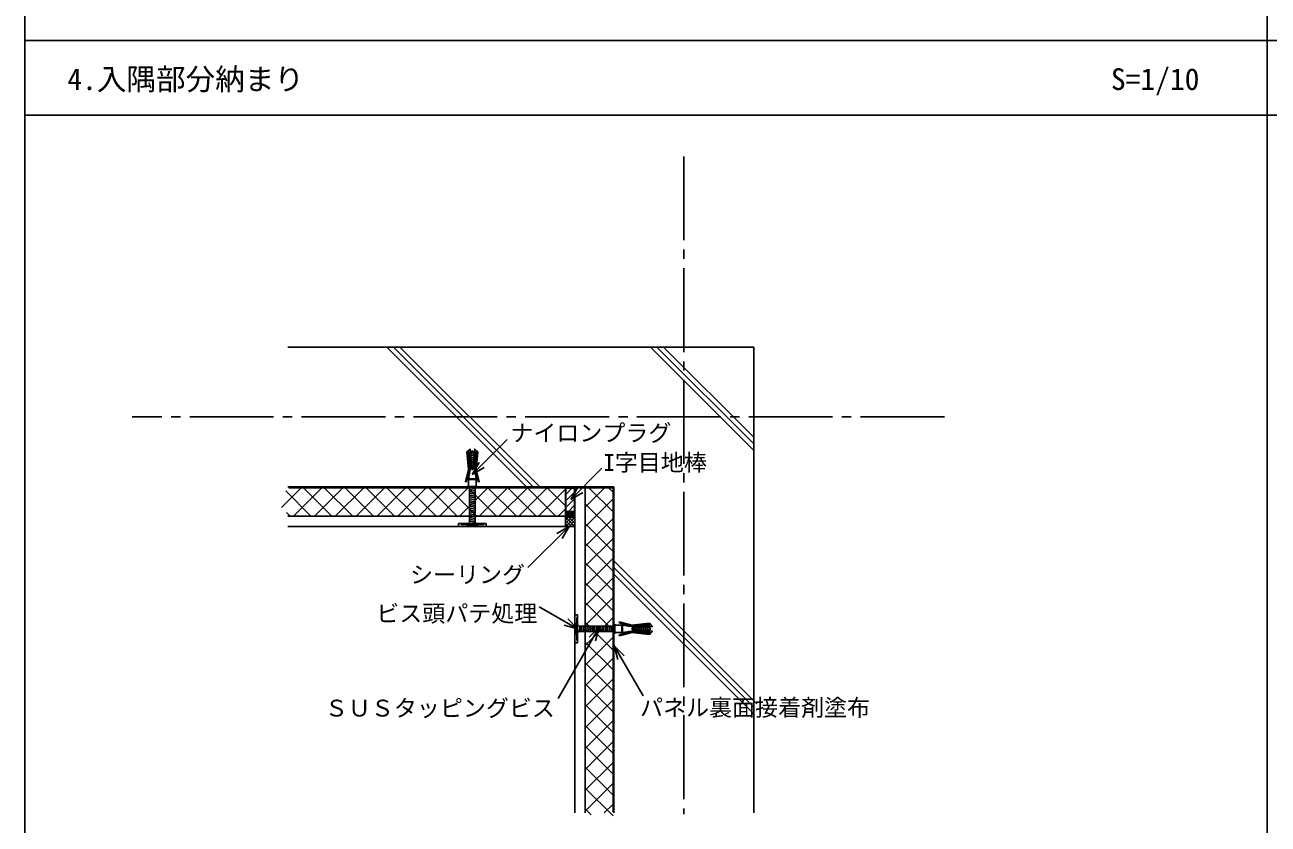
# Model space of a CAD drawing. Units: millimetres, scale not verified. Extents: x 3795 to 7821, y 4568 to 7368.
# Drawn here: x 3821 to 5155, y 5677 to 6535 of the extents above; entities that cross this region are included whole.
import ezdxf
from ezdxf.enums import TextEntityAlignment as Align

# ---------------------------------------------------------------- set-up
doc = ezdxf.new("R2010")
doc.units = ezdxf.units.MM
doc.header["$LTSCALE"] = 10
doc.linetypes.add('CHAIN2', pattern=[12, 9, -1, 1, -1])
doc.linetypes.add('DASHED1', pattern=[1.8, 1.2, -0.6])
for name, color, linetype in [('0-0', 7, 'Continuous'), ('4-0', 7, 'Continuous'), ('4-1', 4, 'Continuous')]:
    doc.layers.add(name, color=color, linetype=linetype)
doc.styles.add('ＭＳ ゴシック', font='')
doc.styles.get('ＭＳ ゴシック').set_extended_font_data('MS Gothic')

msp = doc.modelspace()

# ---------------------------------------------------------------- linework, layer by layer
at = {"layer": '0-0', "color": 2}
msp.add_line((3820.85, 4568.18), (3820.85, 7368.18), dxfattribs=at)
at = {"layer": '0-0'}
for p, q in [((5154.18, 4818.18), (5154.18, 7368.18)), ((3820.85, 6518.18), (7820.85, 6518.18)), ((3820.85, 6438.18), (7820.85, 6438.18))]:
    msp.add_line(p, q, dxfattribs=at)
at = {"layer": '4-0', "linetype": 'CHAIN2'}
for p, q in [((4528.09, 6393.82), (4528.09, 5687.82)), ((4807.79, 6114.12), (3936.09, 6114.12))]:
    msp.add_line(p, q, dxfattribs=at)
at = {"layer": '4-0'}
for p, q in [((4603.09, 6189.12), (4103.09, 6189.12)), ((4359.3, 6039.12), (4209.3, 6189.12)), ((4366.37, 6039.12), (4216.37, 6189.12)), ((4373.44, 6039.12), (4223.44, 6189.12)), ((4603.09, 6078.18), (4492.14, 6189.12)), ((4603.09, 6085.25), (4499.21, 6189.12)), ((4603.09, 6092.32), (4506.29, 6189.12)), ((4603.09, 6189.12), (4603.09, 5689.12)), ((4300.82, 6052.31), (4338.52, 6090)), ((4297.09, 6057.62), (4295.09, 6076.62)), ((4298.86, 6076.54), (4295.13, 6076.15)), ((4298.96, 6075.54), (4295.24, 6075.15)), ((4299.05, 6074.55), (4295.34, 6074.16)), ((4299.14, 6073.55), (4295.45, 6073.16)), ((4299.23, 6072.56), (4295.55, 6072.17)), ((4299.32, 6071.56), (4295.66, 6071.18)), ((4301.08, 6078.12), (4299.04, 6074.58)), ((4302.92, 6072.32), (4299.19, 6072.98)), ((4303.1, 6074.29), (4299.27, 6074.97)), ((4301.06, 6078.16), (4303.13, 6074.58)), ((4302.85, 6071.56), (4306.51, 6071.18)), ((4302.94, 6072.56), (4306.62, 6072.17)), ((4303.03, 6073.55), (4306.72, 6073.16)), ((4303.12, 6074.55), (4306.83, 6074.16)), ((4303.21, 6075.54), (4306.93, 6075.15)), ((4303.31, 6076.54), (4307.04, 6076.15)), ((4305.09, 6057.62), (4307.09, 6076.62)), ((4299.41, 6070.56), (4295.76, 6070.18)), ((4299.5, 6069.57), (4295.87, 6069.19)), ((4299.59, 6068.57), (4295.97, 6068.19)), ((4299.68, 6067.58), (4296.08, 6067.2)), ((4299.77, 6066.58), (4296.18, 6066.2)), ((4299.86, 6065.59), (4296.29, 6065.21)), ((4299.95, 6064.59), (4296.39, 6064.21)), ((4300.04, 6063.59), (4296.5, 6063.22)), ((4300.13, 6062.6), (4296.6, 6062.23)), ((4300.22, 6061.6), (4296.7, 6061.23)), ((4300.31, 6060.61), (4296.81, 6060.24)), ((4300.4, 6059.61), (4296.93, 6059.24)), ((4300.49, 6058.61), (4297.02, 6058.25)), ((4302.74, 6070.35), (4299.37, 6070.95)), ((4302.56, 6068.39), (4299.56, 6068.92)), ((4302.38, 6066.42), (4299.74, 6066.88)), ((4302.21, 6064.45), (4299.93, 6064.85)), ((4302.03, 6062.48), (4300.11, 6062.82)), ((4301.85, 6060.51), (4300.3, 6060.79)), ((4301.67, 6058.54), (4300.48, 6058.75)), ((4300.82, 6052.31), (4308.32, 6065.3)), ((4300.82, 6052.31), (4313.81, 6059.81)), ((4301.68, 6058.61), (4305.15, 6058.25)), ((4301.77, 6059.61), (4305.24, 6059.24)), ((4301.86, 6060.61), (4305.36, 6060.24)), ((4301.95, 6061.6), (4305.47, 6061.23)), ((4302.04, 6062.6), (4305.57, 6062.23)), ((4302.13, 6063.59), (4305.67, 6063.22)), ((4302.22, 6064.59), (4305.78, 6064.21)), ((4302.31, 6065.59), (4305.88, 6065.21)), ((4302.4, 6066.58), (4305.99, 6066.2)), ((4302.49, 6067.58), (4306.09, 6067.2)), ((4302.58, 6068.57), (4306.2, 6068.19)), ((4302.67, 6069.57), (4306.3, 6069.19)), ((4302.76, 6070.56), (4306.41, 6070.18)), ((4406.67, 6025.61), (4440.1, 6059.04)), ((4297.09, 6057.62), (4293.59, 6044.62)), ((4293.59, 6044.62), (4294.55, 6044.36)), ((4298.12, 6057.62), (4294.55, 6044.36)), ((4297.09, 6047.62), (4298.58, 6057.62)), ((4297.09, 6047.12), (4305.09, 6047.12)), ((4298.09, 6054.28), (4298.09, 6057.49)), ((4298.12, 6057.62), (4298.58, 6057.62)), ((4300.59, 6057.62), (4301.59, 6057.62)), ((4303.59, 6057.62), (4304.05, 6057.62)), ((4303.59, 6057.62), (4305.09, 6047.62)), ((4304.05, 6057.62), (4307.62, 6044.36)), ((4304.09, 6054.28), (4304.09, 6057.49)), ((4305.09, 6057.62), (4308.59, 6044.62)), ((4305.09, 6040.62), (4305.09, 6047.62)), ((4307.62, 6044.36), (4308.59, 6044.62)), ((4096.16, 6017), (4117.28, 6038.12)), ((4127.93, 6007.62), (4100.76, 6034.79)), ((4453.08, 6039.12), (4103.09, 6039.12)), ((4104.09, 6038.12), (4401.09, 6038.12)), ((4109.18, 6007.62), (4139.68, 6038.12)), ((4150.33, 6007.62), (4119.83, 6038.12)), ((4131.58, 6007.62), (4162.08, 6038.12)), ((4172.73, 6007.62), (4142.23, 6038.12)), ((4153.98, 6007.62), (4184.48, 6038.12)), ((4195.13, 6007.62), (4164.63, 6038.12)), ((4176.38, 6007.62), (4206.88, 6038.12)), ((4217.53, 6007.62), (4187.03, 6038.12)), ((4198.78, 6007.62), (4229.28, 6038.12)), ((4239.93, 6007.62), (4209.43, 6038.12)), ((4221.18, 6007.62), (4251.68, 6038.12)), ((4262.33, 6007.62), (4231.83, 6038.12)), ((4243.58, 6007.62), (4274.08, 6038.12)), ((4284.73, 6007.62), (4254.23, 6038.12)), ((4265.98, 6007.62), (4296.48, 6038.12)), ((4305.95, 6007.62), (4275.45, 6038.12)), ((4287.19, 6007.62), (4317.69, 6038.12)), ((4296.09, 6039.62), (4297.09, 6040.62)), ((4296.09, 6039.62), (4306.09, 6039.62)), ((4327.16, 6007.62), (4296.66, 6038.12)), ((4298.09, 6001.12), (4298.09, 6039.62)), ((4304.09, 6037.12), (4298.09, 6038.18)), ((4304.09, 6035.12), (4298.09, 6036.18)), ((4304.09, 6033.12), (4298.09, 6034.18)), ((4304.09, 6031.12), (4298.09, 6032.18)), ((4304.09, 6039.12), (4301.25, 6039.62)), ((4304.09, 6001.12), (4304.09, 6039.62)), ((4305.09, 6040.62), (4306.09, 6039.62)), ((4308.41, 6007.62), (4338.91, 6038.12)), ((4348.37, 6007.62), (4317.87, 6038.12)), ((4329.62, 6007.62), (4360.12, 6038.12)), ((4369.59, 6007.62), (4339.09, 6038.12)), ((4350.83, 6007.62), (4381.33, 6038.12)), ((4390.8, 6007.62), (4360.3, 6038.12)), ((4372.04, 6007.62), (4401.09, 6036.66)), ((4401.09, 6018.55), (4381.51, 6038.12)), ((4401.09, 6039.12), (4401.09, 5996.62)), ((4410.84, 6037.62), (4401.33, 6037.62)), ((4401.33, 6037.62), (4401.33, 6007.62)), ((4406.67, 6025.61), (4414.17, 6038.6)), ((4406.67, 6025.61), (4419.66, 6033.11)), ((4410.84, 6007.62), (4410.84, 6037.62)), ((4411.08, 6038.12), (4411.08, 5689.12)), ((4452.09, 6038.12), (4411.08, 6038.12)), ((4422.09, 6038.12), (4422.09, 5689.12)), ((4422.09, 6017.38), (4442.82, 6038.12)), ((4426.16, 6038.12), (4452.09, 6012.19)), ((4447.37, 6038.12), (4452.09, 6033.4)), ((4452.09, 6038.12), (4452.09, 5689.82)), ((4453.08, 6039.12), (4453.08, 5689.12)), ((4304.09, 6029.12), (4298.09, 6030.18)), ((4304.09, 6027.12), (4298.09, 6028.18)), ((4304.09, 6025.12), (4298.09, 6026.18)), ((4304.09, 6023.12), (4298.09, 6024.18)), ((4304.09, 6021.12), (4298.09, 6022.18)), ((4304.09, 6019.12), (4298.09, 6020.18)), ((4304.09, 6017.12), (4298.09, 6018.18)), ((4422.09, 5996.17), (4452.09, 6026.17)), ((4422.09, 6020.98), (4452.09, 5990.98)), ((4105.53, 6007.62), (4101.75, 6011.41)), ((4103.09, 6007.62), (4401.09, 6007.62)), ((4304.09, 6015.12), (4298.09, 6016.18)), ((4304.09, 6013.12), (4298.09, 6014.18)), ((4304.09, 6011.12), (4298.09, 6012.18)), ((4304.09, 6009.12), (4298.09, 6010.18)), ((4304.09, 6007.12), (4298.09, 6008.18)), ((4304.09, 6005.12), (4298.09, 6006.18)), ((4393.26, 6007.62), (4401.09, 6015.45)), ((4401.09, 6006.62), (4411.08, 6006.62)), ((4401.09, 5999.92), (4407.79, 6006.62)), ((4401.09, 6003.45), (4404.25, 6006.62)), ((4401.09, 6006.62), (4411.08, 5996.62)), ((4401.32, 5996.62), (4411.08, 6006.38)), ((4401.33, 6012.62), (4410.84, 6012.62)), ((4401.33, 6011.62), (4410.84, 6011.62)), ((4401.33, 6010.62), (4410.84, 6010.62)), ((4401.33, 6009.62), (4410.84, 6009.62)), ((4401.33, 6008.62), (4410.84, 6008.62)), ((4401.33, 6007.62), (4410.84, 6007.62)), ((4404.62, 6006.62), (4411.08, 6000.16)), ((4408.16, 6006.62), (4411.08, 6003.69)), ((4422.09, 5974.96), (4452.09, 6004.96)), ((4103.09, 5996.62), (4401.09, 5996.62)), ((4286.09, 5996.62), (4286.09, 5999.62)), ((4316.09, 5999.62), (4286.09, 5999.62)), ((4289.09, 5999.62), (4313.09, 5999.62)), ((4289.09, 5998.62), (4289.09, 5999.62)), ((4295.09, 5998.12), (4295.59, 5998.62)), ((4295.09, 5998.12), (4307.09, 5998.12)), ((4296.58, 5999.62), (4298.09, 6001.12)), ((4304.09, 6003.12), (4298.09, 6004.18)), ((4307.09, 5998.12), (4306.59, 5998.62)), ((4316.09, 5996.62), (4316.09, 5999.62)), ((4404.86, 5996.62), (4360.79, 5952.56)), ((4404.86, 5996.62), (4391.87, 5989.12)), ((4404.86, 5996.62), (4397.36, 5983.63)), ((4401.09, 6003.09), (4407.55, 5996.62)), ((4401.09, 5999.55), (4404.02, 5996.62)), ((4401.09, 5996.62), (4411.08, 5996.62)), ((4404.86, 5996.62), (4411.08, 6002.85)), ((4408.39, 5996.62), (4411.08, 5999.31)), ((4422.09, 5999.76), (4452.09, 5969.76)), ((4422.09, 5953.74), (4452.09, 5983.74)), ((4422.09, 5978.55), (4452.09, 5948.55)), ((4422.09, 5932.53), (4452.09, 5962.53)), ((4422.09, 5957.34), (4452.09, 5927.34)), ((4606.47, 5806.09), (4453.08, 5959.48)), ((4603.09, 5802.4), (4453.08, 5952.4)), ((4422.09, 5911.32), (4452.09, 5941.32)), ((4603.09, 5795.33), (4453.08, 5945.33)), ((4422.09, 5936.12), (4452.09, 5906.12)), ((4422.09, 5890.1), (4452.09, 5920.1)), ((4422.09, 5914.91), (4452.09, 5884.91)), ((4414.09, 5886.62), (4372.96, 5910.36)), ((4411.08, 5901.62), (4414.09, 5901.62)), ((4413.09, 5898.62), (4414.09, 5898.62)), ((4414.09, 5871.62), (4414.09, 5901.62)), ((4414.09, 5898.62), (4414.09, 5874.62)), ((4422.09, 5868.89), (4452.09, 5898.89)), ((4437.19, 5888.29), (4393.11, 5811.95)), ((4414.09, 5886.62), (4399.6, 5890.5)), ((4414.09, 5886.62), (4403.48, 5897.22)), ((4412.59, 5892.62), (4412.59, 5880.62)), ((4412.59, 5892.62), (4413.09, 5892.12)), ((4414.09, 5891.12), (4415.58, 5889.62)), ((4415.58, 5889.62), (4454.09, 5889.62)), ((4417.59, 5883.62), (4418.64, 5889.62)), ((4419.59, 5883.62), (4420.64, 5889.62)), ((4421.59, 5883.62), (4422.64, 5889.62)), ((4422.09, 5893.7), (4452.09, 5863.7)), ((4423.59, 5883.62), (4424.64, 5889.62)), ((4425.59, 5883.62), (4426.64, 5889.62)), ((4437.19, 5888.29), (4426.58, 5877.68)), ((4427.59, 5883.62), (4428.64, 5889.62)), ((4429.59, 5883.62), (4430.64, 5889.62)), ((4431.59, 5883.62), (4432.64, 5889.62)), ((4437.19, 5888.29), (4433.31, 5873.8)), ((4433.59, 5883.62), (4434.64, 5889.62)), ((4435.58, 5883.62), (4436.64, 5889.62)), ((4437.58, 5883.62), (4438.64, 5889.62)), ((4439.59, 5883.62), (4440.64, 5889.62)), ((4441.59, 5883.62), (4442.64, 5889.62)), ((4443.59, 5883.62), (4444.64, 5889.62)), ((4445.59, 5883.62), (4446.64, 5889.62)), ((4447.59, 5883.62), (4448.64, 5889.62)), ((4449.59, 5883.62), (4450.64, 5889.62)), ((4451.59, 5883.62), (4452.64, 5889.62)), ((4453.59, 5883.62), (4454.09, 5886.45)), ((4454.09, 5891.62), (4454.09, 5881.62)), ((4454.09, 5891.62), (4455.09, 5890.62)), ((4459.09, 5894.12), (4458.83, 5893.15)), ((4472.09, 5889.58), (4458.83, 5893.15)), ((4472.09, 5890.62), (4459.09, 5894.12)), ((4461.59, 5890.62), (4461.59, 5882.62)), ((4462.09, 5890.62), (4472.09, 5889.12)), ((4468.75, 5889.62), (4471.95, 5889.62)), ((4472.09, 5890.62), (4491.09, 5892.62)), ((4472.09, 5889.58), (4472.09, 5889.12)), ((4472.09, 5887.12), (4472.09, 5886.12)), ((4473.08, 5887.21), (4472.72, 5890.68)), ((4473.08, 5886.03), (4472.72, 5882.55)), ((4473.01, 5886.03), (4473.22, 5887.22)), ((4474.08, 5887.3), (4473.71, 5890.77)), ((4474.08, 5885.94), (4473.71, 5882.46)), ((4475.07, 5887.39), (4474.7, 5890.89)), ((4475.07, 5885.85), (4474.7, 5882.34)), ((4474.98, 5885.85), (4475.25, 5887.41)), ((4476.07, 5887.48), (4475.7, 5891)), ((4476.07, 5885.76), (4475.7, 5882.24)), ((4477.06, 5887.57), (4476.69, 5891.1)), ((4477.06, 5885.67), (4476.69, 5882.13)), ((4476.95, 5885.68), (4477.29, 5887.59)), ((4478.06, 5887.66), (4477.69, 5891.21)), ((4478.06, 5885.57), (4477.69, 5882.03)), ((4479.06, 5887.75), (4478.68, 5891.31)), ((4479.06, 5885.48), (4478.68, 5881.92)), ((4478.92, 5885.5), (4479.32, 5887.78)), ((4480.05, 5887.84), (4479.68, 5891.42)), ((4480.05, 5885.39), (4479.68, 5881.82)), ((4481.05, 5887.93), (4480.67, 5891.52)), ((4481.05, 5885.3), (4480.67, 5881.71)), ((4480.88, 5885.32), (4481.35, 5887.96)), ((4482.04, 5888.02), (4481.66, 5891.63)), ((4482.04, 5885.21), (4481.66, 5881.61)), ((4483.04, 5888.11), (4482.66, 5891.73)), ((4483.04, 5885.12), (4482.66, 5881.5)), ((4482.85, 5885.14), (4483.38, 5888.15)), ((4484.04, 5888.2), (4483.65, 5891.84)), ((4484.04, 5885.03), (4483.65, 5881.4)), ((4485.03, 5888.29), (4484.65, 5891.94)), ((4485.03, 5884.94), (4484.65, 5881.3)), ((4484.82, 5884.96), (4485.42, 5888.33)), ((4486.03, 5888.39), (4485.64, 5892.05)), ((4486.03, 5884.85), (4485.64, 5881.19)), ((4487.02, 5888.48), (4486.64, 5892.15)), ((4487.02, 5884.76), (4486.64, 5881.09)), ((4486.79, 5884.78), (4487.45, 5888.51)), ((4488.02, 5888.57), (4487.63, 5892.25)), ((4488.02, 5884.67), (4487.63, 5880.98)), ((4489.02, 5888.66), (4488.63, 5892.36)), ((4489.02, 5884.58), (4488.63, 5880.88)), ((4488.76, 5884.6), (4489.43, 5888.44)), ((4492.59, 5886.62), (4489.05, 5888.66)), ((4492.63, 5886.64), (4489.05, 5884.58)), ((4490.01, 5888.75), (4489.62, 5892.46)), ((4490.01, 5884.49), (4489.62, 5880.77)), ((4491.01, 5888.84), (4490.61, 5892.57)), ((4491.01, 5884.4), (4490.61, 5880.67)), ((4411.08, 5871.62), (4414.09, 5871.62)), ((4412.59, 5880.62), (4413.09, 5881.12)), ((4415.58, 5883.62), (4454.09, 5883.62)), ((4422.09, 5847.68), (4452.09, 5877.68)), ((4422.09, 5872.48), (4452.09, 5842.48)), ((4455.09, 5882.62), (4454.09, 5881.62)), ((4455.09, 5882.62), (4462.09, 5882.62)), ((4472.09, 5883.65), (4458.83, 5880.08)), ((4458.83, 5880.08), (4459.09, 5879.12)), ((4472.09, 5882.62), (4459.09, 5879.12)), ((4472.09, 5884.12), (4462.09, 5882.62)), ((4468.75, 5883.62), (4471.95, 5883.62)), ((4472.09, 5884.12), (4472.09, 5883.65)), ((4472.09, 5882.62), (4491.09, 5880.62)), ((4453.4, 5868.27), (4484.34, 5814.67)), ((4453.4, 5868.27), (4464.01, 5857.66)), ((4453.4, 5868.27), (4457.28, 5853.78)), ((4422.09, 5825.28), (4452.09, 5855.28)), ((4422.09, 5850.08), (4452.09, 5820.08)), ((4422.09, 5802.88), (4452.09, 5832.88)), ((4422.09, 5827.68), (4452.09, 5797.68)), ((4422.09, 5780.48), (4452.09, 5810.48)), ((4422.09, 5805.28), (4452.09, 5775.28)), ((4422.09, 5758.08), (4452.09, 5788.08)), ((4422.09, 5782.88), (4452.09, 5752.88)), ((4422.09, 5735.68), (4452.09, 5765.68)), ((4422.09, 5760.48), (4452.09, 5730.48)), ((4422.09, 5713.28), (4452.09, 5743.28)), ((4422.09, 5738.08), (4452.09, 5708.08)), ((4422.09, 5690.88), (4452.09, 5720.88)), ((4422.09, 5715.68), (4452.09, 5685.68)), ((4442.73, 5689.12), (4452.09, 5698.48)), ((4422.09, 5693.28), (4428.55, 5686.82))]:
    msp.add_line(p, q, dxfattribs=at)
at = {"layer": '4-0', "linetype": 'DASHED1'}
for p, q in [((4407.94, 6037.62), (4401.33, 6031.01)), ((4410.84, 6033.44), (4401.33, 6023.94)), ((4410.84, 6026.37), (4401.33, 6016.87)), ((4410.84, 6019.3), (4404.16, 6012.62))]:
    msp.add_line(p, q, dxfattribs=at)
at = {"layer": '4-0'}
for points in [[(4300.59, 6057.62), (4298.58, 6079.62), (4295.09, 6076.62)], [(4301.59, 6057.62), (4303.59, 6079.62), (4307.09, 6076.62)], [(4297.09, 6040.62), (4297.09, 6047.62), (4305.09, 6047.62)], [(4289.09, 5998.62), (4313.09, 5998.62), (4313.09, 5999.62)], [(4305.58, 5999.62), (4304.09, 6001.12), (4298.09, 6002.18)], [(4413.09, 5898.62), (4413.09, 5874.62), (4414.09, 5874.62)], [(4414.09, 5882.12), (4415.58, 5883.62), (4416.64, 5889.62)], [(4455.09, 5890.62), (4462.09, 5890.62), (4462.09, 5882.62)], [(4472.09, 5887.12), (4494.09, 5889.12), (4491.09, 5892.62)], [(4472.09, 5886.12), (4494.09, 5884.12), (4491.09, 5880.62)]]:
    msp.add_lwpolyline(points, dxfattribs=at)
at = {"layer": '4-1'}
for p, q in [((4301.08, 5999.56), (4301.08, 5999.68)), ((4414.09, 5886.56), (4414.09, 5886.68))]:
    msp.add_line(p, q, dxfattribs=at)

# ---------------------------------------------------------------- texts
at = {"layer": '0-0', "style": 'ＭＳ ゴシック'}
for s, p in [('4.入隅部分納まり', (3866.4, 6458.18)), ('S=1/10', (4986.4, 6458.18))]:
    msp.add_text(s, height=23.28, dxfattribs=at).set_placement(p, align=Align.BOTTOM_LEFT)
at = {"layer": '4-0', "style": 'ＭＳ ゴシック'}
for s, p in [('ナイロンプラグ', (4341.83, 6082.48)), ('I字目地棒', (4441.71, 6050.76)), ('シーリング', (4234.22, 5930.36)), ('ビス頭パテ処理', (4197.97, 5888.7)), ('ＳＵＳタッピングビス', (4142.79, 5787.03)), ('パネル裏面接着剤塗布', (4481.08, 5787.62))]:
    msp.add_text(s, height=18.1, dxfattribs=at).set_placement(p, align=Align.BOTTOM_LEFT)

doc.saveas('drawing.dxf')
